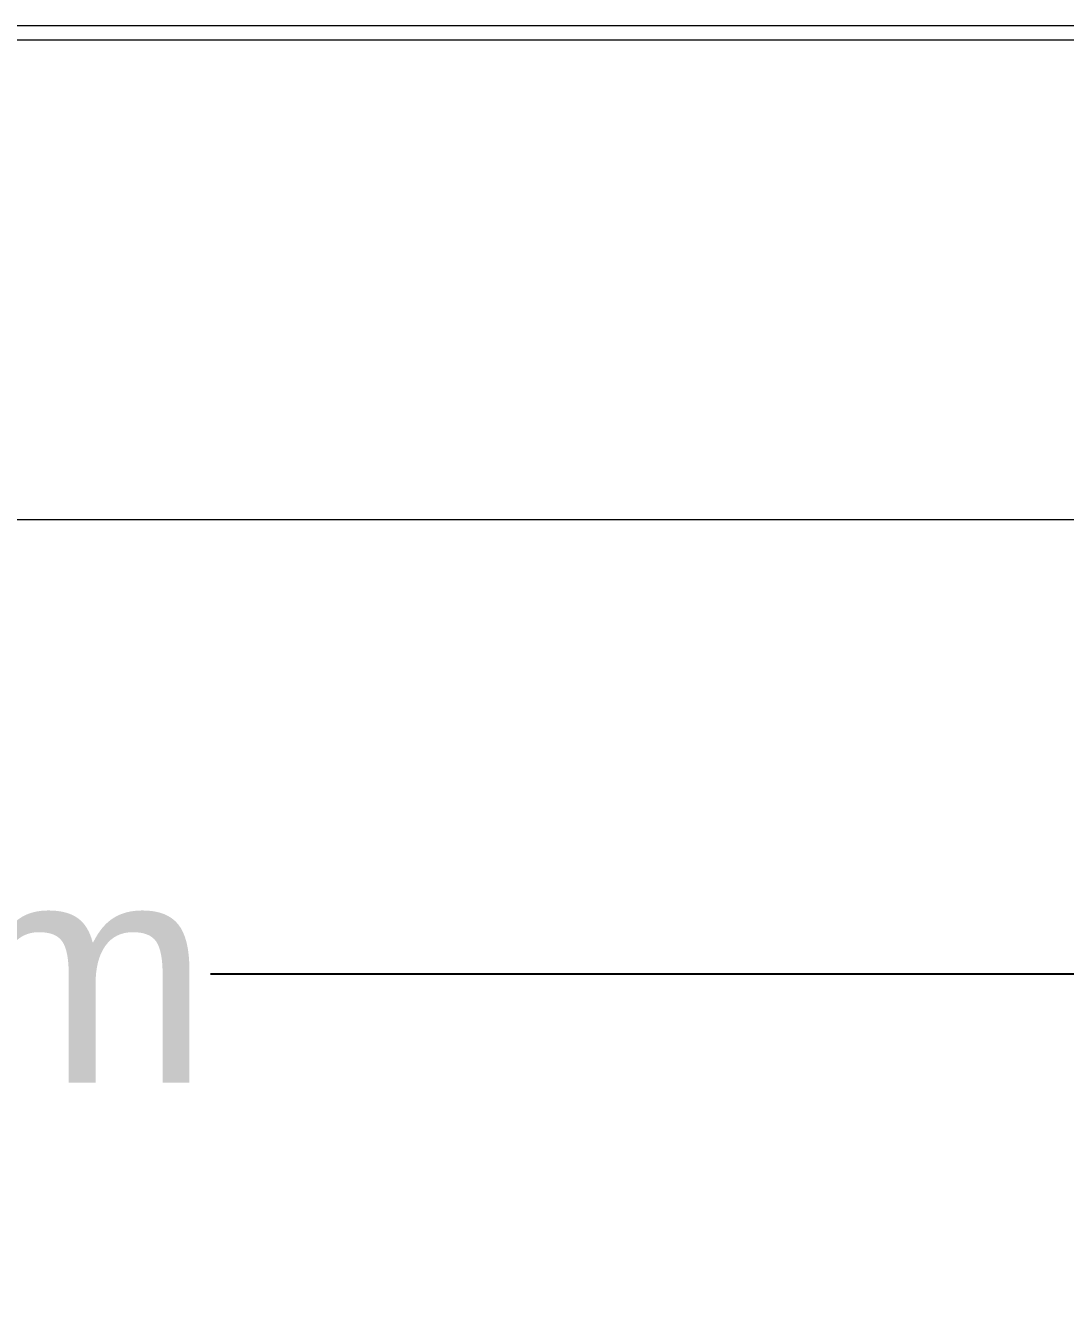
# Model space of a CAD drawing. Header units: millimetres. Extents: x 0 to 140, y -17 to 195.
# Drawn here: x 79.39 to 103, y -17.46 to 11.54 of the extents above; entities that cross this region are included whole.
import ezdxf

# ---------------------------------------------------------------- set-up
doc = ezdxf.new("R2010")
doc.units = ezdxf.units.MM
doc.styles.get("Standard").update_dxf_attribs({"font": 'arial.ttf'})
doc.dimstyles.new('ISO-25', dxfattribs={"dimtxt": 2.5, "dimasz": 2.5, "dimexe": 1.25, "dimexo": 0.625, "dimtad": 1, "dimtxsty": 'Standard', "dimcen": 2.5, "dimadec": 0, "dimazin": 0, "dimtfac": 1, "dimtmove": 0, "dimatfit": 3, "dimfxl": 1, "dimarcsym": 0})

# ---------------------------------------------------------------- blocks, each defined once
blk = doc.blocks.new('*D5')
at = {"color": 0, "lineweight": -2, "transparency": 16777216}
for p, q in [((0, -0.625), (0, -11.25)), ((139.997, -0.625), (139.997, -11.25)), ((5, -10), (54.439, -10)), ((134.997, -10), (83.595, -10))]:
    blk.add_line(p, q, dxfattribs=at)
at = {"color": 0, "transparency": 16777216}
for points in [[(5, -9.166), (5, -10.833), (0, -10)], [(134.997, -9.166), (134.997, -10.833), (139.997, -10)]]:
    blk.add_solid(points, dxfattribs=at)
at = {"layer": 'Defpoints', "color": 0, "transparency": 16777216}
for p in [(0, 0), (139.997, 0), (139.997, -10)]:
    blk.add_point(p, dxfattribs=at)
at = {"color": 0, "lineweight": 15, "transparency": 16777216, "insert": (69.017, -10), "char_height": 5, "attachment_point": 5}
blk.add_mtext('1400 mm', dxfattribs=at)

msp = doc.modelspace()

# ---------------------------------------------------------------- linework, layer by layer
at = {"color": 0, "linetype": 'ByBlock', "lineweight": 15}
for p, q in [((35.377, 11.541), (139.997, 11.541)), ((46.739, 11.215), (139.942, 11.215)), ((0.534, 0.327), (139.942, 0.327))]:
    msp.add_line(p, q, dxfattribs=at)

# ---------------------------------------------------------------- dimensions: what is measured, and where the dimension line sits
at = {"lineweight": 15}
dim = msp.add_linear_dim(base=(139.997, -10), p1=(0, 0), p2=(139.997, 0), text='1400 mm', dimstyle='ISO-25', override={"dimtxt": 5, "dimasz": 5, "dimtad": 0, "dimtfillclr": 257}, dxfattribs=at)
dim.commit()
dim.dimension.update_dxf_attribs({"geometry": '*D5', "text_midpoint": (69.017, -10), "dimtype": 160})

doc.saveas('drawing.dxf')
